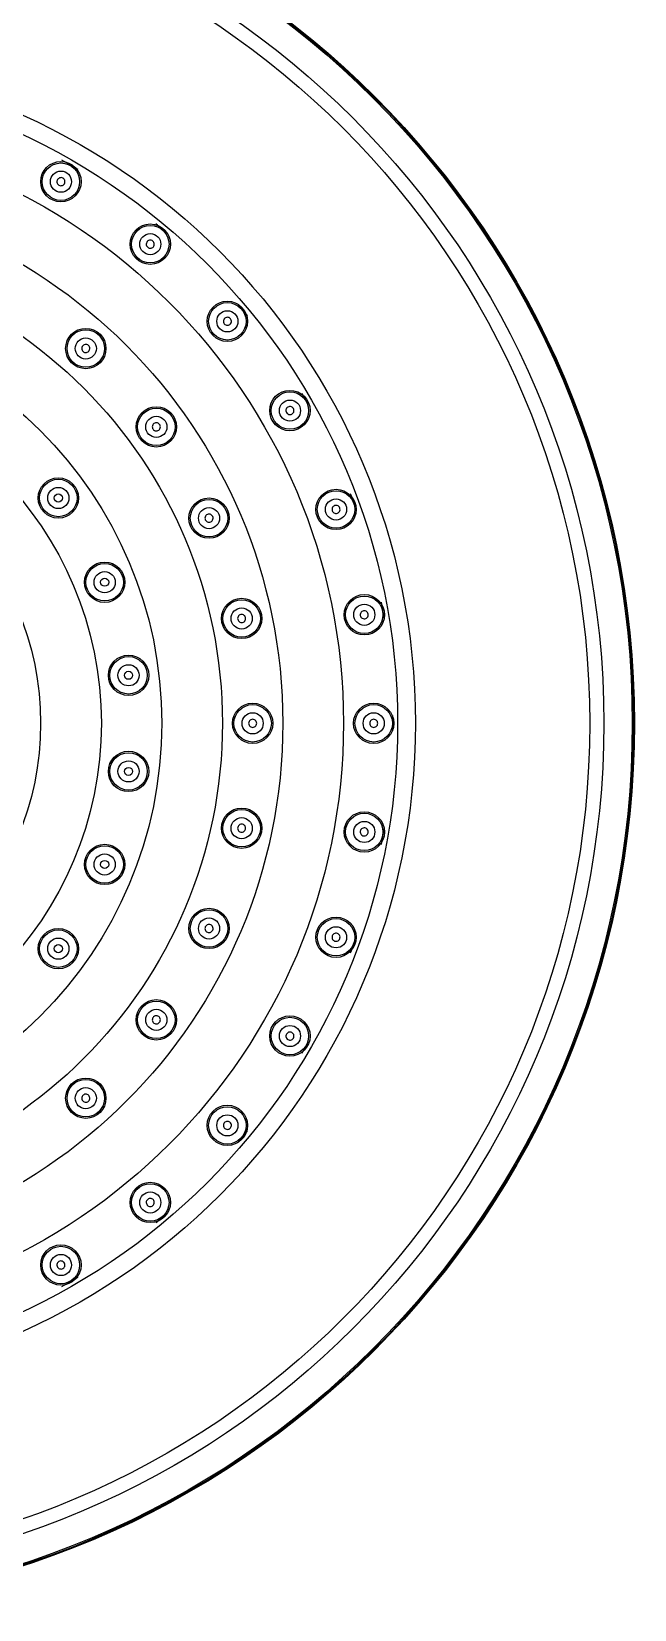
# Model space of a CAD drawing. Header units: millimetres. Extents: x -551172 to 227904, y -3435 to 261611.
# Drawn here: x 186616.6 to 186691.2, y 88630 to 88825.5 of the extents above; entities that cross this region are included whole.
import ezdxf

# ---------------------------------------------------------------- set-up
doc = ezdxf.new("R2010")
doc.units = ezdxf.units.MM
doc.header["$LTSCALE"] = 100
doc.layers.add('F-HAT', color=251, linetype='Continuous')

msp = doc.modelspace()

# ---------------------------------------------------------------- linework, layer by layer
at = {"layer": 'F-HAT'}
for p, q in [((186627.84, 88721.25), (186627.78, 88721.49)), ((186617.87, 88713.35), (186618.17, 88713.43)), ((186622.15, 88695.6), (186622.3, 88695.45)), ((186625.37, 88692.38), (186625.49, 88692.26))]:
    msp.add_line(p, q, dxfattribs=at)
for centre, radius in [((186581.45, 88739.83), 109.79), ((186581.45, 88739.83), 109.68), ((186581.45, 88739.83), 109.53), ((186581.45, 88739.83), 106.01), ((186581.45, 88739.83), 104.26), ((186581.45, 88739.83), 82.66), ((186581.45, 88739.83), 80.46), ((186581.45, 88739.83), 73.76), ((186620.2, 88806.94), 2.5), ((186620.2, 88806.94), 2.32), ((186620.2, 88806.94), 1.31), ((186581.45, 88739.83), 66.24), ((186631.27, 88799.2), 2.5), ((186631.27, 88799.2), 2.32), ((186631.27, 88799.2), 1.31), ((186581.45, 88739.83), 58.76), ((186581.45, 88739.83), 51.24), ((186640.82, 88789.64), 2.5), ((186640.82, 88789.64), 2.32), ((186640.82, 88789.64), 1.31), ((186623.28, 88786.27), 2.5), ((186623.28, 88786.27), 2.32), ((186623.28, 88786.27), 1.31), ((186581.45, 88739.83), 43.76), ((186648.57, 88778.58), 2.5), ((186648.57, 88778.58), 2.32), ((186632.02, 88776.56), 2.5), ((186632.02, 88776.56), 2.32), ((186648.57, 88778.58), 1.31), ((186632.02, 88776.56), 1.31), ((186581.45, 88739.83), 36.24), ((186619.88, 88767.75), 2.5), ((186619.88, 88767.75), 2.32), ((186619.88, 88767.75), 1.31), ((186619.88, 88767.75), 0.5), ((186638.55, 88765.25), 2.5), ((186638.55, 88765.25), 2.32), ((186654.28, 88766.33), 2.5), ((186654.28, 88766.33), 2.32), ((186654.28, 88766.33), 1.31), ((186638.55, 88765.25), 1.31), ((186625.62, 88757.31), 2.5), ((186625.62, 88757.31), 2.32), ((186625.62, 88757.31), 1.31), ((186625.62, 88757.31), 0.5), ((186657.78, 88753.28), 2.5), ((186657.78, 88753.28), 2.32), ((186642.59, 88752.82), 2.5), ((186642.59, 88752.82), 2.32), ((186642.59, 88752.82), 1.31), ((186657.78, 88753.28), 1.31), ((186628.58, 88745.78), 2.5), ((186628.58, 88745.78), 2.32), ((186628.58, 88745.78), 1.31), ((186628.58, 88745.78), 0.5), ((186643.95, 88739.83), 2.5), ((186643.95, 88739.83), 2.32), ((186658.95, 88739.83), 2.5), ((186658.95, 88739.83), 2.32), ((186643.95, 88739.83), 1.31), ((186658.95, 88739.83), 1.31), ((186628.58, 88733.87), 2.5), ((186628.58, 88733.87), 2.32), ((186628.58, 88733.87), 1.31), ((186628.58, 88733.87), 0.5), ((186642.59, 88726.83), 2.5), ((186642.59, 88726.83), 2.32), ((186642.59, 88726.83), 1.31), ((186657.78, 88726.37), 2.5), ((186657.78, 88726.37), 2.32), ((186657.78, 88726.37), 1.31), ((186625.62, 88722.34), 2.5), ((186625.62, 88722.34), 2.32), ((186625.62, 88722.34), 1.31), ((186625.62, 88722.34), 0.5), ((186638.55, 88714.41), 2.5), ((186638.55, 88714.41), 2.32), ((186619.88, 88711.91), 2.5), ((186638.55, 88714.41), 1.31), ((186654.28, 88713.32), 2.5), ((186654.28, 88713.32), 2.32), ((186654.28, 88713.32), 1.31), ((186619.88, 88711.91), 2.32), ((186619.88, 88711.91), 1.31), ((186619.88, 88711.91), 0.5), ((186632.02, 88703.09), 2.5), ((186632.02, 88703.09), 2.32), ((186632.02, 88703.09), 1.31), ((186648.57, 88701.08), 2.5), ((186648.57, 88701.08), 2.32), ((186648.57, 88701.08), 1.31), ((186623.28, 88693.38), 2.5), ((186623.28, 88693.38), 2.32), ((186623.28, 88693.38), 1.31), ((186640.82, 88690.01), 2.5), ((186640.82, 88690.01), 2.32), ((186640.82, 88690.01), 1.31), ((186631.27, 88680.46), 2.5), ((186631.27, 88680.46), 2.32), ((186631.27, 88680.46), 1.31), ((186620.2, 88672.71), 2.5), ((186620.2, 88672.71), 2.32), ((186620.2, 88672.71), 1.31)]:
    msp.add_circle(centre, radius, dxfattribs=at)
for start, end in [(59.2118, 60.8674), (49.3828, 50.7709), (39.2273, 40.6163), (30.0033, 30.7866), (19.9989, 20.8672), (9.2872, 10.8366), (359.3197, 0.6798), (349.1614, 350.7115), (339.1308, 340.0011), (329.2118, 329.9967), (319.3828, 320.7709), (309.2273, 310.6163), (299.1305, 300.7866)]:
    msp.add_arc((186581.45, 88739.83), 79.87, start, end, dxfattribs=at)
for points, knots in [([(186620.45, 88807.38), (186620.39, 88807.41), (186620.24, 88807.46), (186620.02, 88807.42), (186619.83, 88807.29), (186619.71, 88807.1), (186619.69, 88806.87), (186619.78, 88806.65), (186619.89, 88806.55), (186619.95, 88806.51)], [0, 0, 0, 0, 0.222134, 0.444291, 0.666477, 0.888675, 1.110861, 1.333018, 1.555152, 1.555152, 1.555152, 1.555152]), ([(186619.95, 88806.51), (186620.02, 88806.47), (186620.17, 88806.43), (186620.39, 88806.46), (186620.58, 88806.59), (186620.7, 88806.79), (186620.71, 88807.02), (186620.63, 88807.23), (186620.52, 88807.34), (186620.45, 88807.38)], [0, 0, 0, 0, 0.222133, 0.444289, 0.666476, 0.888675, 1.110862, 1.333019, 1.555152, 1.555152, 1.555152, 1.555152]), ([(186631.59, 88799.58), (186631.53, 88799.62), (186631.4, 88799.7), (186631.17, 88799.7), (186630.96, 88799.61), (186630.81, 88799.43), (186630.75, 88799.21), (186630.8, 88798.98), (186630.89, 88798.86), (186630.95, 88798.81)], [0, 0, 0, 0, 0.222134, 0.444291, 0.666477, 0.888675, 1.110861, 1.333018, 1.555152, 1.555152, 1.555152, 1.555152]), ([(186630.95, 88798.81), (186631.01, 88798.76), (186631.14, 88798.69), (186631.37, 88798.69), (186631.58, 88798.78), (186631.73, 88798.96), (186631.79, 88799.18), (186631.74, 88799.41), (186631.65, 88799.53), (186631.59, 88799.58)], [0, 0, 0, 0, 0.222133, 0.444289, 0.666476, 0.888675, 1.110862, 1.333019, 1.555152, 1.555152, 1.555152, 1.555152]), ([(186641.2, 88789.96), (186641.16, 88790.02), (186641.03, 88790.11), (186640.81, 88790.16), (186640.59, 88790.1), (186640.41, 88789.95), (186640.32, 88789.74), (186640.32, 88789.52), (186640.39, 88789.38), (186640.44, 88789.32)], [0, 0, 0, 0, 0.222134, 0.444291, 0.666477, 0.888675, 1.110861, 1.333018, 1.555152, 1.555152, 1.555152, 1.555152]), ([(186640.44, 88789.32), (186640.49, 88789.26), (186640.61, 88789.17), (186640.84, 88789.13), (186641.06, 88789.18), (186641.23, 88789.33), (186641.33, 88789.54), (186641.32, 88789.77), (186641.25, 88789.91), (186641.2, 88789.96)], [0, 0, 0, 0, 0.222133, 0.444289, 0.666476, 0.888675, 1.110862, 1.333019, 1.555152, 1.555152, 1.555152, 1.555152]), ([(186623.61, 88786.64), (186623.55, 88786.69), (186623.42, 88786.77), (186623.19, 88786.78), (186622.98, 88786.7), (186622.82, 88786.52), (186622.76, 88786.3), (186622.8, 88786.08), (186622.89, 88785.95), (186622.94, 88785.9)], [0, 0, 0, 0, 0.222339, 0.444684, 0.667037, 0.889392, 1.111744, 1.334089, 1.556428, 1.556428, 1.556428, 1.556428]), ([(186622.94, 88785.9), (186623, 88785.85), (186623.13, 88785.78), (186623.36, 88785.76), (186623.57, 88785.85), (186623.73, 88786.02), (186623.79, 88786.24), (186623.75, 88786.47), (186623.66, 88786.59), (186623.61, 88786.64)], [0, 0, 0, 0, 0.222339, 0.444684, 0.667036, 0.889392, 1.111744, 1.334089, 1.556428, 1.556428, 1.556428, 1.556428]), ([(186649, 88778.83), (186648.97, 88778.89), (186648.86, 88779), (186648.65, 88779.09), (186648.42, 88779.07), (186648.22, 88778.96), (186648.09, 88778.77), (186648.06, 88778.54), (186648.1, 88778.39), (186648.14, 88778.33)], [0, 0, 0, 0, 0.222134, 0.444291, 0.666477, 0.888675, 1.110861, 1.333018, 1.555152, 1.555152, 1.555152, 1.555152]), ([(186648.14, 88778.33), (186648.18, 88778.26), (186648.28, 88778.15), (186648.49, 88778.07), (186648.72, 88778.08), (186648.92, 88778.2), (186649.05, 88778.39), (186649.09, 88778.61), (186649.04, 88778.76), (186649, 88778.83)], [0, 0, 0, 0, 0.222133, 0.444289, 0.666476, 0.888675, 1.110862, 1.333019, 1.555152, 1.555152, 1.555152, 1.555152]), ([(186632.42, 88776.86), (186632.38, 88776.92), (186632.26, 88777.02), (186632.04, 88777.08), (186631.81, 88777.04), (186631.63, 88776.9), (186631.52, 88776.7), (186631.51, 88776.47), (186631.57, 88776.33), (186631.61, 88776.27)], [0, 0, 0, 0, 0.222339, 0.444684, 0.667037, 0.889392, 1.111744, 1.334089, 1.556428, 1.556428, 1.556428, 1.556428]), ([(186631.61, 88776.27), (186631.66, 88776.21), (186631.77, 88776.11), (186631.99, 88776.05), (186632.22, 88776.09), (186632.41, 88776.22), (186632.52, 88776.43), (186632.53, 88776.66), (186632.47, 88776.8), (186632.42, 88776.86)], [0, 0, 0, 0, 0.222339, 0.444684, 0.667036, 0.889392, 1.111744, 1.334089, 1.556428, 1.556428, 1.556428, 1.556428]), ([(186639.01, 88765.45), (186638.98, 88765.52), (186638.88, 88765.64), (186638.68, 88765.75), (186638.45, 88765.75), (186638.24, 88765.66), (186638.09, 88765.49), (186638.03, 88765.26), (186638.06, 88765.11), (186638.09, 88765.04)], [0, 0, 0, 0, 0.222339, 0.444684, 0.667037, 0.889392, 1.111744, 1.334089, 1.556428, 1.556428, 1.556428, 1.556428]), ([(186638.09, 88765.04), (186638.12, 88764.98), (186638.22, 88764.85), (186638.42, 88764.75), (186638.65, 88764.74), (186638.86, 88764.83), (186639.01, 88765.01), (186639.07, 88765.23), (186639.04, 88765.38), (186639.01, 88765.45)], [0, 0, 0, 0, 0.222339, 0.444684, 0.667036, 0.889392, 1.111744, 1.334089, 1.556428, 1.556428, 1.556428, 1.556428]), ([(186654.75, 88766.5), (186654.72, 88766.57), (186654.64, 88766.7), (186654.44, 88766.82), (186654.22, 88766.85), (186654, 88766.77), (186653.84, 88766.6), (186653.77, 88766.38), (186653.79, 88766.23), (186653.81, 88766.16)], [0, 0, 0, 0, 0.222134, 0.444291, 0.666477, 0.888675, 1.110861, 1.333018, 1.555152, 1.555152, 1.555152, 1.555152]), ([(186653.81, 88766.16), (186653.84, 88766.09), (186653.92, 88765.96), (186654.12, 88765.84), (186654.34, 88765.82), (186654.56, 88765.9), (186654.72, 88766.06), (186654.79, 88766.28), (186654.77, 88766.43), (186654.75, 88766.5)], [0, 0, 0, 0, 0.222133, 0.444289, 0.666476, 0.888675, 1.110862, 1.333019, 1.555152, 1.555152, 1.555152, 1.555152]), ([(186658.27, 88753.37), (186658.26, 88753.44), (186658.2, 88753.59), (186658.02, 88753.74), (186657.8, 88753.8), (186657.58, 88753.76), (186657.39, 88753.63), (186657.28, 88753.42), (186657.27, 88753.27), (186657.28, 88753.2)], [0, 0, 0, 0, 0.222134, 0.444291, 0.666477, 0.888675, 1.110861, 1.333018, 1.555152, 1.555152, 1.555152, 1.555152]), ([(186643.08, 88752.93), (186643.06, 88753), (186643, 88753.14), (186642.82, 88753.28), (186642.6, 88753.34), (186642.37, 88753.29), (186642.19, 88753.15), (186642.09, 88752.94), (186642.08, 88752.79), (186642.1, 88752.72)], [0, 0, 0, 0, 0.222339, 0.444684, 0.667037, 0.889392, 1.111744, 1.334089, 1.556428, 1.556428, 1.556428, 1.556428]), ([(186642.1, 88752.72), (186642.12, 88752.65), (186642.18, 88752.51), (186642.36, 88752.36), (186642.58, 88752.3), (186642.81, 88752.35), (186642.99, 88752.49), (186643.09, 88752.7), (186643.09, 88752.85), (186643.08, 88752.93)], [0, 0, 0, 0, 0.222339, 0.444684, 0.667036, 0.889392, 1.111744, 1.334089, 1.556428, 1.556428, 1.556428, 1.556428]), ([(186657.28, 88753.2), (186657.3, 88753.12), (186657.36, 88752.98), (186657.53, 88752.83), (186657.75, 88752.77), (186657.98, 88752.81), (186658.16, 88752.94), (186658.27, 88753.14), (186658.28, 88753.3), (186658.27, 88753.37)], [0, 0, 0, 0, 0.222133, 0.444289, 0.666476, 0.888675, 1.110862, 1.333019, 1.555152, 1.555152, 1.555152, 1.555152]), ([(186644.45, 88739.83), (186644.45, 88739.9), (186644.42, 88740.05), (186644.28, 88740.23), (186644.07, 88740.33), (186643.84, 88740.33), (186643.63, 88740.23), (186643.49, 88740.05), (186643.45, 88739.9), (186643.45, 88739.83)], [0, 0, 0, 0, 0.222339, 0.444684, 0.667037, 0.889392, 1.111744, 1.334089, 1.556428, 1.556428, 1.556428, 1.556428]), ([(186643.45, 88739.83), (186643.45, 88739.75), (186643.49, 88739.6), (186643.63, 88739.42), (186643.84, 88739.32), (186644.07, 88739.32), (186644.28, 88739.42), (186644.42, 88739.6), (186644.45, 88739.75), (186644.45, 88739.83)], [0, 0, 0, 0, 0.222339, 0.444684, 0.667036, 0.889392, 1.111744, 1.334089, 1.556428, 1.556428, 1.556428, 1.556428]), ([(186659.45, 88739.83), (186659.45, 88739.9), (186659.42, 88740.05), (186659.28, 88740.23), (186659.07, 88740.33), (186658.84, 88740.33), (186658.63, 88740.23), (186658.49, 88740.05), (186658.45, 88739.9), (186658.45, 88739.83)], [0, 0, 0, 0, 0.222134, 0.444291, 0.666477, 0.888675, 1.110861, 1.333018, 1.555152, 1.555152, 1.555152, 1.555152]), ([(186658.45, 88739.83), (186658.45, 88739.75), (186658.49, 88739.6), (186658.63, 88739.42), (186658.84, 88739.32), (186659.07, 88739.32), (186659.28, 88739.42), (186659.42, 88739.6), (186659.45, 88739.75), (186659.45, 88739.83)], [0, 0, 0, 0, 0.222133, 0.444289, 0.666476, 0.888675, 1.110862, 1.333019, 1.555152, 1.555152, 1.555152, 1.555152]), ([(186642.1, 88726.94), (186642.08, 88726.86), (186642.09, 88726.71), (186642.19, 88726.5), (186642.37, 88726.36), (186642.6, 88726.32), (186642.82, 88726.37), (186643, 88726.52), (186643.06, 88726.66), (186643.08, 88726.73)], [0, 0, 0, 0, 0.222339, 0.444684, 0.667036, 0.889392, 1.111744, 1.334089, 1.556428, 1.556428, 1.556428, 1.556428]), ([(186643.08, 88726.73), (186643.09, 88726.8), (186643.09, 88726.96), (186642.99, 88727.16), (186642.81, 88727.3), (186642.58, 88727.35), (186642.36, 88727.29), (186642.18, 88727.15), (186642.12, 88727.01), (186642.1, 88726.94)], [0, 0, 0, 0, 0.222339, 0.444684, 0.667037, 0.889392, 1.111744, 1.334089, 1.556428, 1.556428, 1.556428, 1.556428]), ([(186658.27, 88726.28), (186658.28, 88726.36), (186658.27, 88726.51), (186658.16, 88726.71), (186657.98, 88726.85), (186657.75, 88726.88), (186657.53, 88726.82), (186657.36, 88726.67), (186657.3, 88726.53), (186657.28, 88726.46)], [0, 0, 0, 0, 0.222134, 0.444291, 0.666477, 0.888675, 1.110861, 1.333018, 1.555152, 1.555152, 1.555152, 1.555152]), ([(186657.28, 88726.46), (186657.27, 88726.38), (186657.28, 88726.23), (186657.39, 88726.03), (186657.58, 88725.89), (186657.8, 88725.85), (186658.02, 88725.92), (186658.2, 88726.07), (186658.26, 88726.21), (186658.27, 88726.28)], [0, 0, 0, 0, 0.222133, 0.444289, 0.666476, 0.888675, 1.110862, 1.333019, 1.555152, 1.555152, 1.555152, 1.555152]), ([(186638.09, 88714.61), (186638.06, 88714.54), (186638.03, 88714.39), (186638.09, 88714.17), (186638.24, 88713.99), (186638.45, 88713.9), (186638.68, 88713.91), (186638.88, 88714.01), (186638.98, 88714.14), (186639.01, 88714.2)], [0, 0, 0, 0, 0.222339, 0.444684, 0.667036, 0.889392, 1.111744, 1.334089, 1.556428, 1.556428, 1.556428, 1.556428]), ([(186639.01, 88714.2), (186639.04, 88714.27), (186639.07, 88714.42), (186639.01, 88714.64), (186638.86, 88714.82), (186638.65, 88714.91), (186638.42, 88714.91), (186638.22, 88714.8), (186638.12, 88714.68), (186638.09, 88714.61)], [0, 0, 0, 0, 0.222339, 0.444684, 0.667037, 0.889392, 1.111744, 1.334089, 1.556428, 1.556428, 1.556428, 1.556428]), ([(186653.81, 88713.49), (186653.79, 88713.42), (186653.77, 88713.27), (186653.84, 88713.05), (186654, 88712.89), (186654.22, 88712.81), (186654.44, 88712.83), (186654.64, 88712.95), (186654.72, 88713.08), (186654.75, 88713.15)], [0, 0, 0, 0, 0.222133, 0.444289, 0.666476, 0.888675, 1.110862, 1.333019, 1.555152, 1.555152, 1.555152, 1.555152]), ([(186654.75, 88713.15), (186654.77, 88713.22), (186654.79, 88713.37), (186654.72, 88713.59), (186654.56, 88713.75), (186654.34, 88713.83), (186654.12, 88713.81), (186653.92, 88713.69), (186653.84, 88713.56), (186653.81, 88713.49)], [0, 0, 0, 0, 0.222134, 0.444291, 0.666477, 0.888675, 1.110861, 1.333018, 1.555152, 1.555152, 1.555152, 1.555152]), ([(186631.61, 88703.38), (186631.57, 88703.32), (186631.51, 88703.18), (186631.52, 88702.95), (186631.63, 88702.75), (186631.81, 88702.62), (186632.04, 88702.57), (186632.26, 88702.64), (186632.38, 88702.74), (186632.42, 88702.8)], [0, 0, 0, 0, 0.222339, 0.444684, 0.667036, 0.889392, 1.111744, 1.334089, 1.556428, 1.556428, 1.556428, 1.556428]), ([(186632.42, 88702.8), (186632.47, 88702.86), (186632.53, 88703), (186632.52, 88703.23), (186632.41, 88703.43), (186632.22, 88703.57), (186631.99, 88703.61), (186631.77, 88703.55), (186631.66, 88703.44), (186631.61, 88703.38)], [0, 0, 0, 0, 0.222339, 0.444684, 0.667037, 0.889392, 1.111744, 1.334089, 1.556428, 1.556428, 1.556428, 1.556428]), ([(186648.14, 88701.33), (186648.1, 88701.26), (186648.06, 88701.12), (186648.09, 88700.89), (186648.22, 88700.7), (186648.42, 88700.58), (186648.65, 88700.57), (186648.86, 88700.65), (186648.97, 88700.76), (186649, 88700.83)], [0, 0, 0, 0, 0.222133, 0.444289, 0.666476, 0.888675, 1.110862, 1.333019, 1.555152, 1.555152, 1.555152, 1.555152]), ([(186649, 88700.83), (186649.04, 88700.89), (186649.09, 88701.04), (186649.05, 88701.27), (186648.92, 88701.46), (186648.72, 88701.57), (186648.49, 88701.59), (186648.28, 88701.5), (186648.18, 88701.39), (186648.14, 88701.33)], [0, 0, 0, 0, 0.222134, 0.444291, 0.666477, 0.888675, 1.110861, 1.333018, 1.555152, 1.555152, 1.555152, 1.555152]), ([(186622.94, 88693.75), (186622.89, 88693.7), (186622.8, 88693.58), (186622.76, 88693.35), (186622.82, 88693.13), (186622.98, 88692.96), (186623.19, 88692.87), (186623.42, 88692.88), (186623.55, 88692.96), (186623.61, 88693.01)], [0, 0, 0, 0, 0.222339, 0.444684, 0.667036, 0.889392, 1.111744, 1.334089, 1.556428, 1.556428, 1.556428, 1.556428]), ([(186623.61, 88693.01), (186623.66, 88693.06), (186623.75, 88693.18), (186623.79, 88693.41), (186623.73, 88693.63), (186623.57, 88693.8), (186623.36, 88693.89), (186623.13, 88693.88), (186623, 88693.8), (186622.94, 88693.75)], [0, 0, 0, 0, 0.222339, 0.444684, 0.667037, 0.889392, 1.111744, 1.334089, 1.556428, 1.556428, 1.556428, 1.556428]), ([(186640.44, 88690.33), (186640.39, 88690.28), (186640.32, 88690.14), (186640.32, 88689.91), (186640.41, 88689.7), (186640.59, 88689.55), (186640.81, 88689.5), (186641.03, 88689.54), (186641.16, 88689.63), (186641.2, 88689.69)], [0, 0, 0, 0, 0.222133, 0.444289, 0.666476, 0.888675, 1.110862, 1.333019, 1.555152, 1.555152, 1.555152, 1.555152]), ([(186641.2, 88689.69), (186641.25, 88689.75), (186641.32, 88689.88), (186641.33, 88690.11), (186641.23, 88690.32), (186641.06, 88690.47), (186640.84, 88690.53), (186640.61, 88690.48), (186640.49, 88690.39), (186640.44, 88690.33)], [0, 0, 0, 0, 0.222134, 0.444291, 0.666477, 0.888675, 1.110861, 1.333018, 1.555152, 1.555152, 1.555152, 1.555152]), ([(186630.95, 88680.84), (186630.89, 88680.79), (186630.8, 88680.67), (186630.75, 88680.45), (186630.81, 88680.22), (186630.96, 88680.05), (186631.17, 88679.95), (186631.4, 88679.96), (186631.53, 88680.03), (186631.59, 88680.08)], [0, 0, 0, 0, 0.222133, 0.444289, 0.666476, 0.888675, 1.110862, 1.333019, 1.555152, 1.555152, 1.555152, 1.555152]), ([(186631.59, 88680.08), (186631.65, 88680.12), (186631.74, 88680.25), (186631.79, 88680.47), (186631.73, 88680.69), (186631.58, 88680.87), (186631.37, 88680.97), (186631.14, 88680.96), (186631.01, 88680.89), (186630.95, 88680.84)], [0, 0, 0, 0, 0.222134, 0.444291, 0.666477, 0.888675, 1.110861, 1.333018, 1.555152, 1.555152, 1.555152, 1.555152]), ([(186619.95, 88673.14), (186619.89, 88673.11), (186619.78, 88673), (186619.69, 88672.79), (186619.71, 88672.56), (186619.83, 88672.36), (186620.02, 88672.23), (186620.24, 88672.2), (186620.39, 88672.24), (186620.45, 88672.28)], [0, 0, 0, 0, 0.222133, 0.444289, 0.666476, 0.888675, 1.110862, 1.333019, 1.555152, 1.555152, 1.555152, 1.555152]), ([(186620.45, 88672.28), (186620.52, 88672.32), (186620.63, 88672.42), (186620.71, 88672.63), (186620.7, 88672.86), (186620.58, 88673.06), (186620.39, 88673.19), (186620.17, 88673.23), (186620.02, 88673.18), (186619.95, 88673.14)], [0, 0, 0, 0, 0.222134, 0.444291, 0.666477, 0.888675, 1.110861, 1.333018, 1.555152, 1.555152, 1.555152, 1.555152])]:
    msp.add_open_spline(points, degree=3, knots=knots, dxfattribs=at)

doc.saveas('drawing.dxf')
